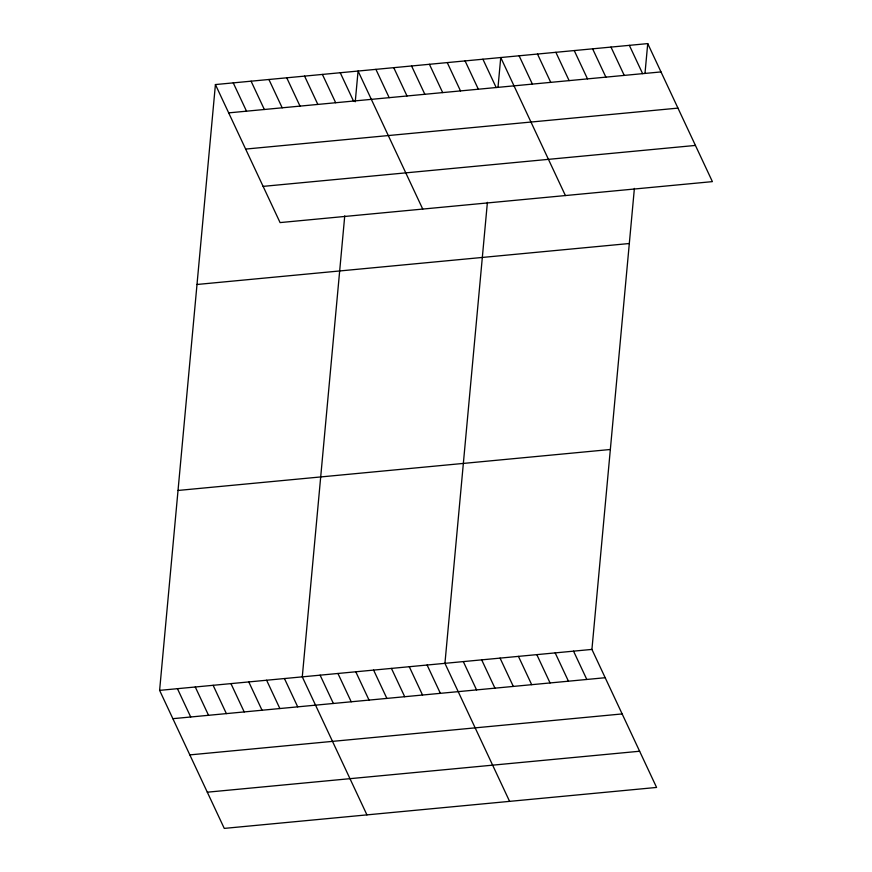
<?xml version="1.0" encoding="UTF-8"?>
<svg xmlns="http://www.w3.org/2000/svg" width="872" height="872" viewBox="0 0 872 872"><rect width="100%" height="100%" fill="white"/><g stroke="black" fill="none" stroke-linecap="round" stroke-linejoin="round"><path stroke-width="1.31" d="M634.391 188.406L591.924 649.411L656.583 787.438L224.268 828.4L159.609 690.373L215.417 84.562L647.733 43.6L712.391 181.627L280.076 222.589L215.417 84.562M344.745 215.853L302.279 676.857L366.938 814.884M355.242 101.795L358.076 71.046L422.735 209.073M487.404 202.337L444.938 663.341L509.597 801.368M498.032 87.004L500.746 57.53L565.405 195.557M645.018 73.074L647.733 43.6M228.682 112.87L660.987 71.918M245.642 149.079L677.947 108.117M263.115 186.379L695.431 145.428M197.007 284.479L629.312 243.517M178.03 490.456L610.335 449.494M159.609 690.373L591.924 649.411M172.874 718.681L605.19 677.718M189.834 754.89L622.15 713.928M207.307 792.19L639.623 751.239M629.355 45.344L642.62 73.651M610.978 47.077L624.243 75.395M592.611 48.821L605.877 77.139M574.234 50.565L587.499 78.872M555.867 52.309L569.122 80.616M537.49 54.042L550.755 82.36M519.113 55.786L532.378 84.104M482.914 59.22L496.168 87.527M465.081 60.909L478.336 89.216M447.249 62.599L460.503 90.906M429.416 64.288L442.671 92.596M411.573 65.978L424.838 94.285M393.741 67.667L407.006 95.975M375.908 69.357L389.174 97.664M340.243 72.736L353.509 101.043M322.411 74.425L335.676 102.733M304.579 76.115L317.844 104.422M573.547 651.155L586.812 679.462M286.746 77.804L300.012 106.112M555.181 652.888L568.446 681.206M268.914 79.494L282.179 107.801M536.803 654.632L550.068 682.95M251.082 81.183L264.347 109.491M518.437 656.376L531.691 684.683M233.249 82.873L246.514 111.18M500.059 658.109L513.325 686.428M481.682 659.853L494.947 688.172M463.315 661.597L476.57 689.905M427.106 665.031L440.371 693.338M409.273 666.72L422.538 695.028M391.441 668.41L404.706 696.717M373.608 670.099L386.874 698.407M355.776 671.789L369.041 700.096M337.944 673.478L351.209 701.786M320.111 675.168L333.377 703.475M284.446 678.547L297.712 706.854M266.614 680.236L279.868 708.544M248.782 681.926L262.036 710.233M230.949 683.615L244.204 711.923M213.117 685.305L226.371 713.612M195.274 686.994L208.539 715.302M177.441 688.684L190.706 716.991"/></g></svg>
